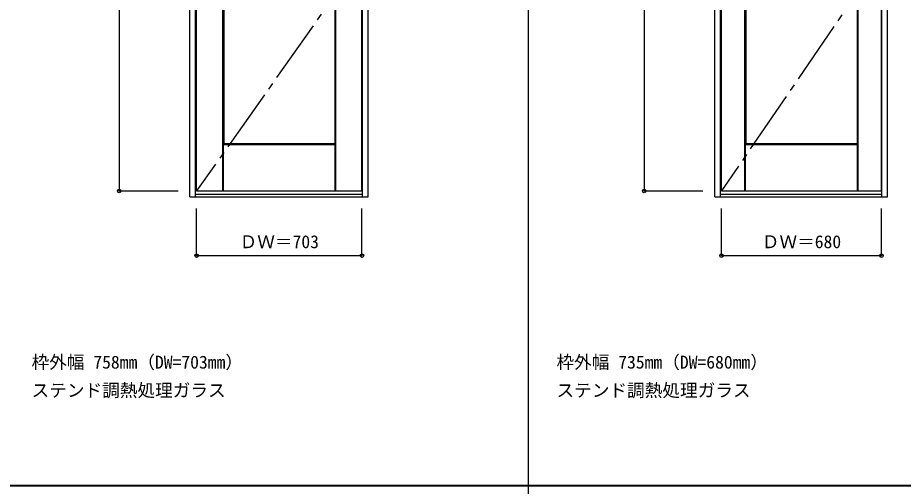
# Model space of a CAD drawing. Units: millimetres, scale not verified. Extents: x -6000 to 5700, y -4307 to 4175.
# Drawn here: x -966 to 2799, y 186 to 2180 of the extents above; entities that cross this region are included whole.
import ezdxf
from ezdxf.enums import TextEntityAlignment as Align

# ---------------------------------------------------------------- set-up
doc = ezdxf.new("R2010")
doc.units = ezdxf.units.MM
doc.header["$LTSCALE"] = 30
doc.header["$PDMODE"] = 32
doc.header["$PDSIZE"] = 15
doc.linetypes.add('CHAIN2', pattern=[12, 9, -1, 1, -1])
for name, color, linetype in [('0-2_扉', 3, 'Continuous'), ('0-3_仕上げ', 4, 'Continuous'), ('0-4_枠', 3, 'Continuous'), ('0-7', 7, 'CHAIN2'), ('0-A_文字', 7, 'Continuous'), ('0-B_寸法', 7, 'Continuous'), ('F-1_枠', 6, 'Continuous')]:
    doc.layers.add(name, color=color, linetype=linetype)
doc.styles.add('ＭＳ ゴシック', font='')
doc.styles.get('ＭＳ ゴシック').set_extended_font_data('MS Gothic')

msp = doc.modelspace()

# ---------------------------------------------------------------- linework, layer by layer
at = {"layer": '0-2_扉'}
for p, q in [((-205.2, 1443), (-205.2, 3438)), ((497.8, 1443), (497.8, 3438)), ((2026.4, 1443), (2026.4, 3438)), ((2706.4, 1443), (2706.4, 3438)), ((-205.2, 1443), (497.8, 1443)), ((2026.4, 1443), (2706.4, 1443))]:
    msp.add_line(p, q, dxfattribs=at)
at = {"layer": '0-3_仕上げ', "color": 7}
for p, q in [((386.8, 1443), (386.8, 3438)), ((2606.9, 1443), (2606.9, 3438)), ((-94.2, 1443), (-94.2, 2389)), ((2125.9, 1443), (2125.9, 2389)), ((-92.7, 1443), (-92.7, 1640.5)), ((-91.2, 1443), (-91.2, 1639)), ((383.8, 1639), (-91.2, 1639)), ((382.8, 1643), (385.3, 1640.5)), ((383.8, 1639), (385.3, 1640.5)), ((383.8, 1443), (383.8, 1639)), ((385.3, 1443), (385.3, 1640.5)), ((2127.4, 1640.5), (2129.9, 1643)), ((2128.9, 1639), (2127.4, 1640.5)), ((2127.4, 1443), (2127.4, 1640.5)), ((2128.9, 1443), (2128.9, 1639)), ((2603.9, 1639), (2128.9, 1639)), ((2602.9, 1643), (2605.4, 1640.5)), ((2603.9, 1639), (2605.4, 1640.5)), ((2603.9, 1443), (2603.9, 1639)), ((2605.4, 1443), (2605.4, 1640.5))]:
    msp.add_line(p, q, dxfattribs=at)
at = {"layer": '0-3_仕上げ', "color": 3}
for p, q in [((-90.2, 2230), (-90.2, 1643)), ((2129.9, 2230), (2129.9, 1643)), ((382.8, 1643), (-90.2, 1643)), ((2602.9, 1643), (2129.9, 1643))]:
    msp.add_line(p, q, dxfattribs=at)
for points in [[(-90.2, 2230), (382.8, 2230), (382.8, 1643)], [(2129.9, 2230), (2602.9, 2230), (2602.9, 1643)]]:
    msp.add_lwpolyline(points, dxfattribs=at)
at = {"layer": '0-3_仕上げ', "color": 7}
msp.add_lwpolyline([(-91.2, 1639), (-92.7, 1640.5), (-90.2, 1643)], dxfattribs=at)
at = {"layer": '0-4_枠'}
for p, q in [((-234.2, 1418), (-234.2, 3465)), ((-210.2, 1418), (-210.2, 3465)), ((499.8, 1418), (499.8, 3465)), ((1997.4, 1418), (1997.4, 3465)), ((2021.4, 1418), (2021.4, 3465)), ((2708.4, 1418), (2708.4, 3465)), ((2732.4, 1418), (2732.4, 3465)), ((-210.2, 1430), (499.8, 1430)), ((1997.4, 1418), (2732.4, 1418)), ((2021.4, 1430), (2708.4, 1430))]:
    msp.add_line(p, q, dxfattribs=at)
msp.add_lwpolyline([(-234.2, 1418), (523.8, 1418), (523.8, 3465)], dxfattribs=at)
at = {"layer": '0-7'}
for p, q in [((497.8, 2440.5), (-205.2, 1443)), ((2706.4, 2440.5), (2026.4, 1443))]:
    msp.add_line(p, q, dxfattribs=at)
at = {"layer": '0-B_寸法', "color": 4}
for p, q in [((-534.2, 3438), (-534.2, 1443)), ((1697.4, 3438), (1697.4, 1443)), ((-534.2, 1443), (-284.2, 1443)), ((1697.4, 1443), (1947.4, 1443)), ((-205.2, 1168), (-205.2, 1368)), ((2026.4, 1168), (2026.4, 1368))]:
    msp.add_line(p, q, dxfattribs=at)
for points in [[(-205.2, 1168), (497.8, 1168), (497.8, 1368)], [(2026.4, 1168), (2706.4, 1168), (2706.4, 1368)]]:
    msp.add_lwpolyline(points, dxfattribs=at)
at = {"layer": '0-B_寸法'}
for p in [(-534.2, 1443), (1697.4, 1443), (-205.2, 1168), (497.8, 1168), (2026.4, 1168), (2706.4, 1168)]:
    msp.add_point(p, dxfattribs=at)
at = {"layer": 'F-1_枠'}
for p, q in [((1204.8, 4175), (1204.8, -3790)), ((-6000, 190.5), (5700, 190.5)), ((-6000, 187.5), (5700, 187.5))]:
    msp.add_line(p, q, dxfattribs=at)

# ---------------------------------------------------------------- texts
at = {"layer": '0-A_文字', "style": 'ＭＳ ゴシック'}
for s, p in [('枠外幅 758mm（DW=703mm）', (-906.8, 670.5)), ('枠外幅 735mm（DW=680mm）', (1324.8, 670.5)), ('ステンド調熱処理ガラス', (-906.8, 550.5)), ('ステンド調熱処理ガラス', (1324.8, 550.5))]:
    msp.add_text(s, height=54.99, dxfattribs=at).set_placement(p, align=Align.BOTTOM_LEFT)
at = {"layer": '0-B_寸法', "style": 'ＭＳ ゴシック'}
for s, p in [('ＤＷ＝703', (-22.45, 1183)), ('ＤＷ＝680', (2197.65, 1183))]:
    msp.add_text(s, height=54.99, dxfattribs=at).set_placement(p, align=Align.BOTTOM_LEFT)

doc.saveas('drawing.dxf')
